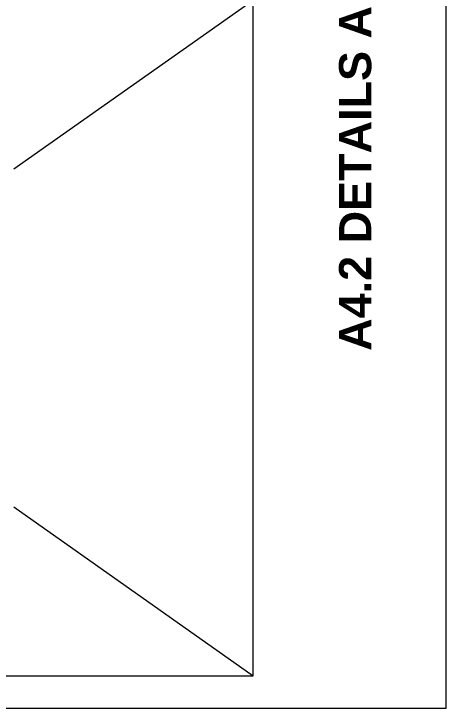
# Model space of a CAD drawing. Header units: inches. Extents: x -4969 to 16721, y 2489 to 24693.
# Drawn here: x 6290 to 6612, y 3066 to 3583 of the extents above; entities that cross this region are included whole.
import ezdxf

# ---------------------------------------------------------------- set-up
doc = ezdxf.new("R2010")
doc.units = ezdxf.units.IN
doc.header["$MEASUREMENT"] = 0
doc.layers.get('0').update_dxf_attribs({"lineweight": 5})
doc.layers.add('0-NPLT', color=1, linetype='Continuous', plot=False)
doc.styles.get("Standard").update_dxf_attribs({"font": 'Arial.ttf'})

# ---------------------------------------------------------------- blocks, each defined once
blk = doc.blocks.new('BORDER 11X17')
at = {"layer": '0-NPLT', "lineweight": 9, "ltscale": 0.1}
blk.add_lwpolyline([(29864.74, -10461.77), (29048.74, -10461.77), (29048.74, -10989.77), (29864.74, -10989.77), (29864.74, -10461.77)], dxfattribs=at)
blk.add_lwpolyline([(29792.74, -10473.77), (29078.74, -10473.77), (29078.74, -10977.77), (29792.74, -10977.77)], close=True, dxfattribs=at)

msp = doc.modelspace()

# ---------------------------------------------------------------- linework, layer by layer
at = {"layer": '0-NPLT', "lineweight": 9, "ltscale": 0.1}
for p, q in [((6289.5000785, 3467.8717732), (6468.0000785, 3593.8717732)), ((6289.5000785, 3215.8717732), (6468.0000785, 3089.8717732))]:
    msp.add_line(p, q, dxfattribs=at)

# ---------------------------------------------------------------- block references
at = {"ltscale": 0.1, "xscale": 2, "yscale": 2, "zscale": 2}
msp.add_blockref('BORDER 11X17', (-53117.4783869, 25045.4159553), dxfattribs=at)

# ---------------------------------------------------------------- texts
at = {"ltscale": 0.5, "insert": (6544.2865153, 3592.9096257), "char_height": 24, "attachment_point": 5, "rotation": 90}
msp.add_mtext('{\\fArial|b1|i0|c0|p34;A4.2 DETAILS AND SCHEDULES}', dxfattribs=at)

doc.saveas('drawing.dxf')
